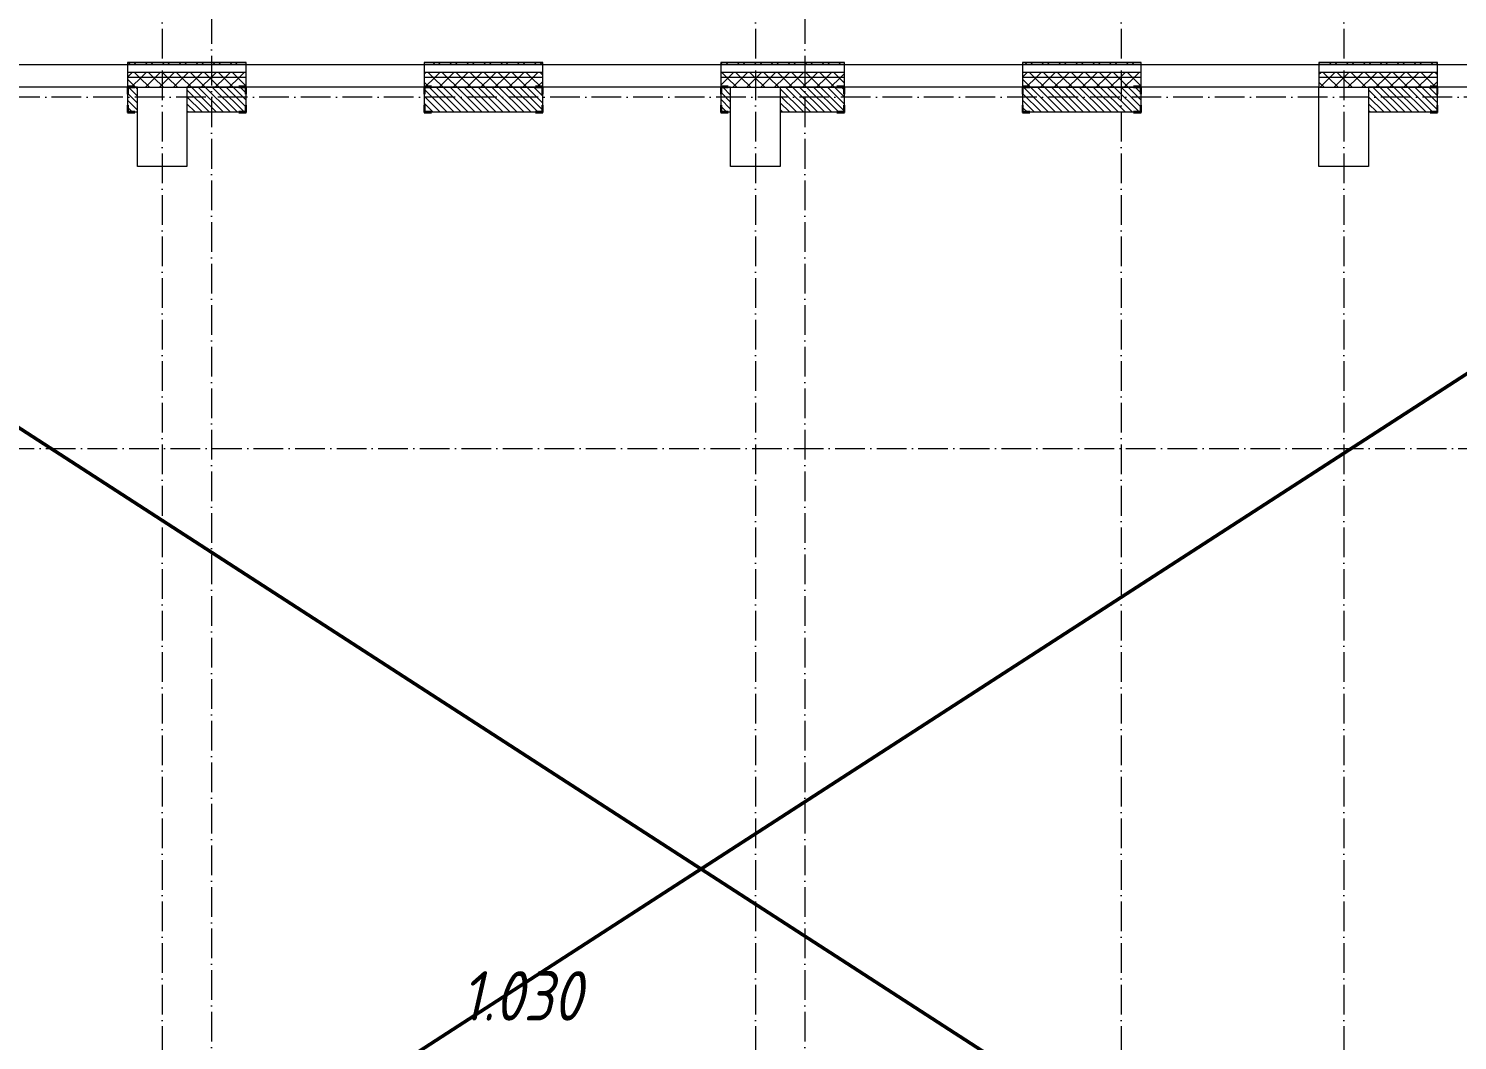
# Model space of a CAD drawing. Header units: millimetres. Extents: x -213536 to 1564669, y -45299 to 942238.
# Drawn here: x 605371 to 619821, y 362328 to 372555 of the extents above; entities that cross this region are included whole.
import ezdxf

# ---------------------------------------------------------------- set-up
doc = ezdxf.new("R2010")
doc.units = ezdxf.units.MM
doc.linetypes.add('50_200_ШТРИХ_1Т_ш5_п1_п1_', pattern=[700, 500, -100, 0, -100])
for name, color, linetype, lineweight in [('A-DETL-____-OTLN-1', 7, 'Continuous', 50), ('A-GENM-____-MCUT', 7, 'Continuous', 25), ('A-GENM-____-OTLN-1', 7, 'Continuous', 25), ('A-WALL-____-MCUT', 7, 'Continuous', 13), ('A-WALL-____-MCUT-1', 7, 'Continuous', 9), ('A-WALL-____-OTLN', 7, 'Continuous', 9), ('A-WALL-____-PATT-1', 7, 'Continuous', 9), ('A-WALL-FNSH-MCUT-1', 7, 'Continuous', 9), ('S-COLS-____-OTLN', 7, 'Continuous', 9), ('S-GRID-____-OTLN-1', 7, '50_200_ШТРИХ_1Т_ш5_п1_п1_', 9), ('Марки помещений', 7, 'Continuous', 9)]:
    doc.layers.add(name, color=color, linetype=linetype, lineweight=lineweight)
doc.styles.add('ISOCPEUR_I_2', font='isocpeui.ttf', dxfattribs={"width": 0.85, "height": 2.3})
pattern_1 = [(135, (549721.475, 286281.11), (-35.35534, -35.35534), [])]
pattern_2 = [(45, (549721.47, 286281.11), (-70.71068, 70.71068), []), (135, (549721.47, 286281.11), (-70.71068, -70.71068), [])]

# ---------------------------------------------------------------- blocks, each defined once
blk = doc.blocks.new('BSC_Колонна _Прямоугольная - 500х800-25984400-АР1_План отверстий 3 этажа в осях 1-64_Ю-ЯЯ')
at = {"layer": 'S-COLS-____-OTLN'}
for p, q in [((-250, 400), (250, 400)), ((-250, -150), (-250, 400)), ((250, 400), (250, -150))]:
    blk.add_line(p, q, dxfattribs=at)
blk = doc.blocks.new('BSC_Колонна _Прямоугольная - 500х800-V80-АР1_План отверстий 3 этажа в осях 1-64_Ю-ЯЯ')
at = {"layer": 'S-COLS-____-OTLN'}
for p, q in [((-250, 400), (250, 400)), ((-250, -150), (-250, 400)), ((250, 400), (250, -400))]:
    blk.add_line(p, q, dxfattribs=at)
blk = doc.blocks.new('Фахверк_СКБ_Уголок - 250_2160-27509414-АР1_План отверстий 3 этажа в осях 1-64_Ю-ЯЯ')
at = {"layer": 'A-GENM-____-MCUT'}
for p, q in [((200, 181), (125, 181)), ((125, 181), (125, 106)), ((131, 106), (131, 175)), ((131, 175), (200, 175)), ((200, 175), (200, 181)), ((125, 106), (131, 106)), ((131, -6), (125, -6)), ((125, -6), (125, -81)), ((125, -81), (200, -81)), ((131, -75), (131, -6)), ((200, -75), (131, -75)), ((200, -81), (200, -75))]:
    blk.add_line(p, q, dxfattribs=at)
blk = doc.blocks.new('Фахверк_СКБ_Уголок - 250_2160_1-27509452-АР1_План отверстий 3 этажа в осях 1-64_Ю-ЯЯ')
at = {"layer": 'A-GENM-____-MCUT'}
for p, q in [((200, 181), (125, 181)), ((125, 181), (125, 106)), ((131, 106), (131, 175)), ((131, 175), (200, 175)), ((200, 175), (200, 181)), ((125, 106), (131, 106)), ((131, -6), (125, -6)), ((125, -6), (125, -81)), ((125, -81), (200, -81)), ((131, -75), (131, -6)), ((200, -75), (131, -75)), ((200, -81), (200, -75))]:
    blk.add_line(p, q, dxfattribs=at)

msp = doc.modelspace()

# ---------------------------------------------------------------- hatches: boundary and pattern name
at = {"layer": 'A-WALL-____-PATT-1'}
h = msp.add_hatch(dxfattribs=at)
h.set_pattern_fill('FP_4', color=256, style=0, pattern_type=2)
h.set_pattern_definition(pattern_2)
h.paths.add_polyline_path([(651201.5, 372062.2), (651201.5, 372112.2), (644221.5, 372112.2), (644221.5, 372062.2), (648685.4, 372062.2)], flags=0)
h.paths.add_polyline_path([(643221.5, 372062.2), (643221.5, 372112.2), (641471.5, 372112.2), (641471.5, 372062.2), (641615.6, 372062.2)], flags=0)
h.paths.add_polyline_path([(635546.5, 372062.2), (636671.5, 372062.2), (636671.5, 372112.2), (635546.5, 372112.2)], flags=0)
h.paths.add_polyline_path([(633746.5, 372062.2), (633746.5, 372112.2), (632621.5, 372112.2), (632621.5, 372062.2), (633662, 372062.2)], flags=0)
h.paths.add_polyline_path([(630127.1, 372062.2), (630821.5, 372062.2), (630821.5, 372112.2), (629771.5, 372112.2), (629771.5, 372062.2)], flags=0)
h.paths.add_polyline_path([(626771.5, 372062.2), (627971.5, 372062.2), (627971.5, 372112.2), (626771.5, 372112.2)], flags=0)
h.paths.add_polyline_path([(624971.5, 372062.2), (624971.5, 372112.2), (621421.5, 372112.2), (621421.5, 372062.2), (623940.9, 372062.2)], flags=0)
h.paths.add_polyline_path([(619621.5, 372062.2), (619621.5, 372112.2), (618421.5, 372112.2), (618421.5, 372062.2)], flags=0)
h.paths.add_polyline_path([(613621.5, 372062.2), (613621.5, 372112.2), (612371.5, 372112.2), (612371.5, 372062.2), (613336.2, 372062.2)], flags=0)
h.paths.add_polyline_path([(615421.5, 372062.2), (616621.5, 372062.2), (616621.5, 372112.2), (615421.5, 372112.2)], flags=0)
h.paths.add_polyline_path([(607571.5, 372062.2), (607571.5, 372112.2), (606371.5, 372112.2), (606371.5, 372062.2)], flags=0)
h.paths.add_polyline_path([(610571.5, 372062.2), (610571.5, 372112.2), (609371.5, 372112.2), (609371.5, 372062.2), (609801.2, 372062.2)], flags=0)
h.paths.add_polyline_path([(604571.5, 372062.2), (604571.5, 372112.2), (603371.5, 372112.2), (603371.5, 372062.2)], flags=0)
h.paths.add_polyline_path([(601571.5, 372062.2), (601571.5, 372112.2), (599771.5, 372112.2), (599771.5, 372062.2)], flags=0)
h = msp.add_hatch(dxfattribs=at)
h.set_pattern_fill('FP_6', color=256, style=0, pattern_type=2)
h.set_pattern_definition([(45, (549721.47, 286281.11), (-85.53659, 85.53659), []), (45, (549778.5, 286281.11), (-85.53659, 85.53659), [])])
h.paths.add_polyline_path([(624436.5, 372192.2), (624436.5, 372212.2), (621421.5, 372212.2), (621421.5, 372192.2), (623940.9, 372192.2)], flags=0)
h.paths.add_polyline_path([(618421.5, 372192.2), (619621.5, 372192.2), (619621.5, 372212.2), (618421.5, 372212.2)], flags=0)
h.paths.add_polyline_path([(613621.5, 372192.2), (613621.5, 372212.2), (612371.5, 372212.2), (612371.5, 372192.2), (613336.2, 372192.2)], flags=0)
h.paths.add_polyline_path([(615421.5, 372192.2), (616621.5, 372192.2), (616621.5, 372212.2), (615421.5, 372212.2)], flags=0)
h.paths.add_polyline_path([(610571.5, 372192.2), (610571.5, 372212.2), (609371.5, 372212.2), (609371.5, 372192.2), (609801.2, 372192.2)], flags=0)
h.paths.add_polyline_path([(606371.5, 372192.2), (607571.5, 372192.2), (607571.5, 372212.2), (606371.5, 372212.2)], flags=0)
h.paths.add_polyline_path([(604571.5, 372192.2), (604571.5, 372212.2), (603371.5, 372212.2), (603371.5, 372192.2)], flags=0)
h.paths.add_polyline_path([(601571.5, 372192.2), (601571.5, 372212.2), (599886.5, 372212.2), (599886.5, 372192.2)], flags=0)
h = msp.add_hatch(dxfattribs=at)
h.set_pattern_fill('FP_4', color=256, style=0, pattern_type=2)
h.set_pattern_definition(pattern_2)
h.paths.add_polyline_path([(651121.5, 371962.2), (651201.5, 371962.2), (651201.5, 372062.2), (644221.5, 372062.2), (644221.5, 371962.2), (651071.5, 371962.2)], flags=0)
h.paths.add_polyline_path([(643221.5, 371962.2), (643221.5, 372062.2), (641471.5, 372062.2), (641471.5, 371968.2), (641546.5, 371968.2), (641546.5, 371962.2), (642721.5, 371962.2)], flags=0)
h.paths.add_polyline_path([(633671.5, 371962.2), (633671.5, 371968.2), (633746.5, 371968.2), (633746.5, 372062.2), (632621.5, 372062.2), (632621.5, 371962.2), (633662, 371962.2)], flags=0)
h.paths.add_polyline_path([(636313.2, 371962.2), (636596.5, 371962.2), (636596.5, 371968.2), (636671.5, 371968.2), (636671.5, 372062.2), (635546.5, 372062.2), (635546.5, 371968.2), (635621.5, 371968.2), (635621.5, 371962.2)], flags=0)
h.paths.add_polyline_path([(630746.5, 371962.2), (630746.5, 371968.2), (630821.5, 371968.2), (630821.5, 372062.2), (629771.5, 372062.2), (629771.5, 371968.2), (629846.5, 371968.2), (629846.5, 371962.2), (630127.1, 371962.2)], flags=0)
h.paths.add_polyline_path([(627896.5, 371962.2), (627896.5, 371968.2), (627971.5, 371968.2), (627971.5, 372062.2), (626771.5, 372062.2), (626771.5, 371968.2), (626846.5, 371968.2), (626846.5, 371962.2), (627721.5, 371962.2)], flags=0)
h.paths.add_polyline_path([(624971.5, 371962.2), (624971.5, 372062.2), (621421.5, 372062.2), (621421.5, 371968.2), (621496.5, 371968.2), (621496.5, 371962.2), (624471.5, 371962.2)], flags=0)
h.paths.add_polyline_path([(618921.5, 371962.2), (619546.5, 371962.2), (619546.5, 371968.2), (619621.5, 371968.2), (619621.5, 372062.2), (618421.5, 372062.2), (618421.5, 371962.2)], flags=0)
h.paths.add_polyline_path([(612971.5, 371962.2), (613546.5, 371962.2), (613546.5, 371968.2), (613621.5, 371968.2), (613621.5, 372062.2), (612371.5, 372062.2), (612371.5, 371968.2), (612446.5, 371968.2), (612446.5, 371962.2), (612471.5, 371962.2)], flags=0)
h.paths.add_polyline_path([(615496.5, 371962.2), (616546.5, 371962.2), (616546.5, 371968.2), (616621.5, 371968.2), (616621.5, 372062.2), (615421.5, 372062.2), (615421.5, 371968.2), (615496.5, 371968.2)], flags=0)
h.paths.add_polyline_path([(609801.2, 371962.2), (610496.5, 371962.2), (610496.5, 371968.2), (610571.5, 371968.2), (610571.5, 372062.2), (609371.5, 372062.2), (609371.5, 371968.2), (609446.5, 371968.2), (609446.5, 371962.2)], flags=0)
h.paths.add_polyline_path([(607496.5, 371962.2), (607496.5, 371968.2), (607571.5, 371968.2), (607571.5, 372062.2), (606371.5, 372062.2), (606371.5, 371968.2), (606446.5, 371968.2), (606446.5, 371962.2), (606971.5, 371962.2)], flags=0)
h.paths.add_polyline_path([(603446.5, 371962.2), (604496.5, 371962.2), (604496.5, 371968.2), (604571.5, 371968.2), (604571.5, 372062.2), (603371.5, 372062.2), (603371.5, 371968.2), (603446.5, 371968.2)], flags=0)
h.paths.add_polyline_path([(601496.5, 371962.2), (601496.5, 371968.2), (601571.5, 371968.2), (601571.5, 372062.2), (599771.5, 372062.2), (599771.5, 371962.2), (600721.5, 371962.2)], flags=0)
h = msp.add_hatch(dxfattribs=at)
h.set_pattern_fill('FP_9', color=256, style=0, pattern_type=2)
h.set_pattern_definition(pattern_1)
h.paths.add_polyline_path([(606446.5, 371712.2), (606471.5, 371712.2), (606471.5, 371962.2), (606377.5, 371962.2), (606377.5, 371893.2), (606371.5, 371893.2), (606371.5, 371781.2), (606377.5, 371781.2), (606377.5, 371712.2)], flags=0)
h.paths.add_polyline_path([(604565.5, 371712.2), (604565.5, 371781.2), (604571.5, 371781.2), (604571.5, 371893.2), (604565.5, 371893.2), (604565.5, 371962.2), (603377.5, 371962.2), (603377.5, 371893.2), (603371.5, 371893.2), (603371.5, 371781.2), (603377.5, 371781.2), (603377.5, 371712.2), (604496.5, 371712.2)], flags=0)
h.paths.add_polyline_path([(601565.5, 371712.2), (601565.5, 371781.2), (601571.5, 371781.2), (601571.5, 371893.2), (601565.5, 371893.2), (601565.5, 371962.2), (600721.5, 371962.2), (600721.5, 371712.2), (601496.5, 371712.2)], flags=0)
h = msp.add_hatch(dxfattribs=at)
h.set_pattern_fill('FP_9', color=256, style=0, pattern_type=2)
h.set_pattern_definition(pattern_1)
h.paths.add_polyline_path([(607565.5, 371712.2), (607565.5, 371781.2), (607571.5, 371781.2), (607571.5, 371893.2), (607565.5, 371893.2), (607565.5, 371962.2), (606971.5, 371962.2), (606971.5, 371712.2), (607496.5, 371712.2)], flags=0)
h.paths.add_polyline_path([(610496.5, 371712.2), (610565.5, 371712.2), (610565.5, 371781.2), (610571.5, 371781.2), (610571.5, 371893.2), (610565.5, 371893.2), (610565.5, 371962.2), (609377.5, 371962.2), (609377.5, 371893.2), (609371.5, 371893.2), (609371.5, 371781.2), (609377.5, 371781.2), (609377.5, 371712.2), (609801.2, 371712.2)], flags=0)
h.paths.add_polyline_path([(612446.5, 371712.2), (612471.5, 371712.2), (612471.5, 371962.2), (612377.5, 371962.2), (612377.5, 371893.2), (612371.5, 371893.2), (612371.5, 371781.2), (612377.5, 371781.2), (612377.5, 371712.2)], flags=0)
h = msp.add_hatch(dxfattribs=at)
h.set_pattern_fill('FP_9', color=256, style=0, pattern_type=2)
h.set_pattern_definition(pattern_1)
h.paths.add_polyline_path([(616615.5, 371712.2), (616615.5, 371781.2), (616621.5, 371781.2), (616621.5, 371893.2), (616615.5, 371893.2), (616615.5, 371962.2), (615427.5, 371962.2), (615427.5, 371893.2), (615421.5, 371893.2), (615421.5, 371781.2), (615427.5, 371781.2), (615427.5, 371712.2), (616546.5, 371712.2)], flags=0)
h.paths.add_polyline_path([(613336.2, 371712.2), (613615.5, 371712.2), (613615.5, 371781.2), (613621.5, 371781.2), (613621.5, 371893.2), (613615.5, 371893.2), (613615.5, 371962.2), (612971.5, 371962.2), (612971.5, 371712.2)], flags=0)
h = msp.add_hatch(dxfattribs=at)
h.set_pattern_fill('FP_9', color=256, style=0, pattern_type=2)
h.set_pattern_definition(pattern_1)
h.paths.add_polyline_path([(623621.5, 371712.2), (623621.5, 371962.2), (621427.5, 371962.2), (621427.5, 371893.2), (621421.5, 371893.2), (621421.5, 371781.2), (621427.5, 371781.2), (621427.5, 371712.2), (621496.5, 371712.2)], flags=0)
h.paths.add_polyline_path([(619546.5, 371712.2), (619615.5, 371712.2), (619615.5, 371781.2), (619621.5, 371781.2), (619621.5, 371893.2), (619615.5, 371893.2), (619615.5, 371962.2), (618921.5, 371962.2), (618921.5, 371712.2)], flags=0)

# ---------------------------------------------------------------- linework, layer by layer
at = {"layer": 'A-DETL-____-OTLN-1'}
for p, q in [((600721.5, 371462.2), (623621.5, 356662.2)), ((623621.5, 371462.2), (600721.5, 356662.2))]:
    msp.add_line(p, q, dxfattribs=at)
at = {"layer": 'A-WALL-____-MCUT'}
for p, q in [((607571.5, 372192.2), (606371.5, 372192.2)), ((606371.5, 372192.2), (606371.5, 371968.2)), ((607571.5, 371968.2), (607571.5, 372192.2)), ((610571.5, 372192.2), (609371.5, 372192.2)), ((609371.5, 372192.2), (609371.5, 371968.2)), ((610571.5, 371968.2), (610571.5, 372192.2)), ((613621.5, 372192.2), (612371.5, 372192.2)), ((612371.5, 372192.2), (612371.5, 371968.2)), ((613621.5, 371968.2), (613621.5, 372192.2)), ((616621.5, 372192.2), (615421.5, 372192.2)), ((615421.5, 372192.2), (615421.5, 371968.2)), ((616621.5, 371968.2), (616621.5, 372192.2)), ((619621.5, 372192.2), (618421.5, 372192.2)), ((618421.5, 372192.2), (618421.5, 371962.2)), ((619621.5, 371968.2), (619621.5, 372192.2)), ((606471.5, 371712.2), (606471.5, 371962.2)), ((606471.5, 371962.2), (606971.5, 371962.2)), ((606971.5, 371962.2), (606971.5, 371712.2)), ((612471.5, 371962.2), (612971.5, 371962.2)), ((612471.5, 371712.2), (612471.5, 371962.2)), ((612971.5, 371962.2), (612971.5, 371712.2)), ((618421.5, 371962.2), (618921.5, 371962.2)), ((618921.5, 371962.2), (618921.5, 371712.2)), ((606371.5, 371893.2), (606371.5, 371781.2)), ((607571.5, 371781.2), (607571.5, 371893.2)), ((609371.5, 371893.2), (609371.5, 371781.2)), ((610571.5, 371781.2), (610571.5, 371893.2)), ((612371.5, 371893.2), (612371.5, 371781.2)), ((613621.5, 371781.2), (613621.5, 371893.2)), ((615421.5, 371893.2), (615421.5, 371781.2)), ((616621.5, 371781.2), (616621.5, 371893.2)), ((619621.5, 371781.2), (619621.5, 371893.2)), ((606446.5, 371712.2), (606471.5, 371712.2)), ((606971.5, 371712.2), (607496.5, 371712.2)), ((609446.5, 371712.2), (610496.5, 371712.2)), ((612446.5, 371712.2), (612471.5, 371712.2)), ((612971.5, 371712.2), (613546.5, 371712.2)), ((615496.5, 371712.2), (616546.5, 371712.2)), ((618921.5, 371712.2), (619546.5, 371712.2))]:
    msp.add_line(p, q, dxfattribs=at)
at = {"layer": 'A-WALL-____-MCUT-1'}
for p, q in [((607571.5, 372112.2), (606371.5, 372112.2)), ((610571.5, 372112.2), (609371.5, 372112.2)), ((613621.5, 372112.2), (612371.5, 372112.2)), ((616621.5, 372112.2), (615421.5, 372112.2)), ((619621.5, 372112.2), (618421.5, 372112.2)), ((607571.5, 372062.2), (606371.5, 372062.2)), ((606471.5, 371962.2), (606446.5, 371962.2)), ((606446.5, 371962.2), (606471.5, 371962.2)), ((606971.5, 371962.2), (607496.5, 371962.2)), ((607496.5, 371962.2), (606971.5, 371962.2)), ((610571.5, 372062.2), (609371.5, 372062.2)), ((609446.5, 371962.2), (610496.5, 371962.2)), ((610496.5, 371962.2), (609446.5, 371962.2)), ((613621.5, 372062.2), (612371.5, 372062.2)), ((612446.5, 371962.2), (612471.5, 371962.2)), ((612471.5, 371962.2), (612446.5, 371962.2)), ((612971.5, 371962.2), (613546.5, 371962.2)), ((613546.5, 371962.2), (612971.5, 371962.2)), ((616621.5, 372062.2), (615421.5, 372062.2)), ((615496.5, 371962.2), (616546.5, 371962.2)), ((616546.5, 371962.2), (615496.5, 371962.2)), ((619621.5, 372062.2), (618421.5, 372062.2)), ((618921.5, 371962.2), (619546.5, 371962.2)), ((619546.5, 371962.2), (618921.5, 371962.2))]:
    msp.add_line(p, q, dxfattribs=at)
at = {"layer": 'A-WALL-____-OTLN'}
for p, q in [((604571.5, 372192.2), (606371.5, 372192.2)), ((607571.5, 372192.2), (609371.5, 372192.2)), ((610571.5, 372192.2), (612371.5, 372192.2)), ((613621.5, 372192.2), (615421.5, 372192.2)), ((616621.5, 372192.2), (618421.5, 372192.2)), ((619621.5, 372192.2), (621421.5, 372192.2)), ((606371.5, 371962.2), (604571.5, 371962.2)), ((609371.5, 371962.2), (607571.5, 371962.2)), ((612371.5, 371962.2), (610571.5, 371962.2)), ((615421.5, 371962.2), (613621.5, 371962.2)), ((618421.5, 371962.2), (616621.5, 371962.2)), ((621421.5, 371962.2), (619621.5, 371962.2))]:
    msp.add_line(p, q, dxfattribs=at)
at = {"layer": 'A-WALL-FNSH-MCUT-1'}
for p, q in [((607571.5, 372212.2), (606371.5, 372212.2)), ((606371.5, 372212.2), (606371.5, 372192.2)), ((606371.5, 372192.2), (607571.5, 372192.2)), ((607571.5, 372192.2), (607571.5, 372212.2)), ((610571.5, 372212.2), (609371.5, 372212.2)), ((609371.5, 372212.2), (609371.5, 372192.2)), ((609371.5, 372192.2), (610571.5, 372192.2)), ((610571.5, 372192.2), (610571.5, 372212.2)), ((613621.5, 372212.2), (612371.5, 372212.2)), ((612371.5, 372212.2), (612371.5, 372192.2)), ((612371.5, 372192.2), (613621.5, 372192.2)), ((613621.5, 372192.2), (613621.5, 372212.2)), ((616621.5, 372212.2), (615421.5, 372212.2)), ((615421.5, 372212.2), (615421.5, 372192.2)), ((615421.5, 372192.2), (616621.5, 372192.2)), ((616621.5, 372192.2), (616621.5, 372212.2)), ((619621.5, 372212.2), (618421.5, 372212.2)), ((618421.5, 372212.2), (618421.5, 372192.2)), ((618421.5, 372192.2), (619621.5, 372192.2)), ((619621.5, 372192.2), (619621.5, 372212.2))]:
    msp.add_line(p, q, dxfattribs=at)
at = {"layer": 'S-GRID-____-OTLN-1', "color": 251, "ltscale": 0.6, "true_color": 0x636466}
for p, q in [((606721.5, 377174), (606721.5, 339172.7)), ((612721.5, 377174), (612721.5, 339172.7)), ((616421.5, 377174), (616421.5, 339172.7)), ((618671.5, 377174), (618671.5, 339172.7)), ((607221.5, 376900.6), (607221.5, 339320.6)), ((613221.5, 376900.6), (613221.5, 339315.7)), ((653795.9, 371862.2), (545052.7, 371862.2)), ((545052.7, 368312.2), (653795.9, 368312.2))]:
    msp.add_line(p, q, dxfattribs=at)

# ---------------------------------------------------------------- block references
at = {"layer": 'A-GENM-____-OTLN-1'}
for name, p in [('Фахверк_СКБ_Уголок - 250_2160_1-27509452-АР1_План отверстий 3 этажа в осях 1-64_Ю-ЯЯ', (606246.5, 371787.2)), ('Фахверк_СКБ_Уголок - 250_2160-27509414-АР1_План отверстий 3 этажа в осях 1-64_Ю-ЯЯ', (609246.5, 371787.2)), ('Фахверк_СКБ_Уголок - 250_2160_1-27509452-АР1_План отверстий 3 этажа в осях 1-64_Ю-ЯЯ', (612246.5, 371787.2)), ('Фахверк_СКБ_Уголок - 250_2160-27509414-АР1_План отверстий 3 этажа в осях 1-64_Ю-ЯЯ', (615296.5, 371787.2))]:
    msp.add_blockref(name, p, dxfattribs=at)
at = {"layer": 'A-GENM-____-OTLN-1', "rotation": 180}
for p in [(607696.5, 371887.2), (610696.5, 371887.2), (613746.5, 371887.2), (616746.5, 371887.2), (619746.5, 371887.2)]:
    msp.add_blockref('Фахверк_СКБ_Уголок - 250_2160-27509414-АР1_План отверстий 3 этажа в осях 1-64_Ю-ЯЯ', p, dxfattribs=at)
at = {"layer": 'S-COLS-____-OTLN', "rotation": 180}
for name, p in [('BSC_Колонна _Прямоугольная - 500х800-V80-АР1_План отверстий 3 этажа в осях 1-64_Ю-ЯЯ', (618671.5, 371562.2)), ('BSC_Колонна _Прямоугольная - 500х800-25984400-АР1_План отверстий 3 этажа в осях 1-64_Ю-ЯЯ', (606721.5, 371562.2)), ('BSC_Колонна _Прямоугольная - 500х800-25984400-АР1_План отверстий 3 этажа в осях 1-64_Ю-ЯЯ', (612721.5, 371562.2))]:
    msp.add_blockref(name, p, dxfattribs=at)

# ---------------------------------------------------------------- texts
at = {"layer": 'Марки помещений', "insert": (609746.6, 363027.8), "char_height": 500, "width": 737.552, "attachment_point": 1, "style": 'ISOCPEUR_I_2'}
msp.add_mtext('1.030', dxfattribs=at)

doc.saveas('drawing.dxf')
